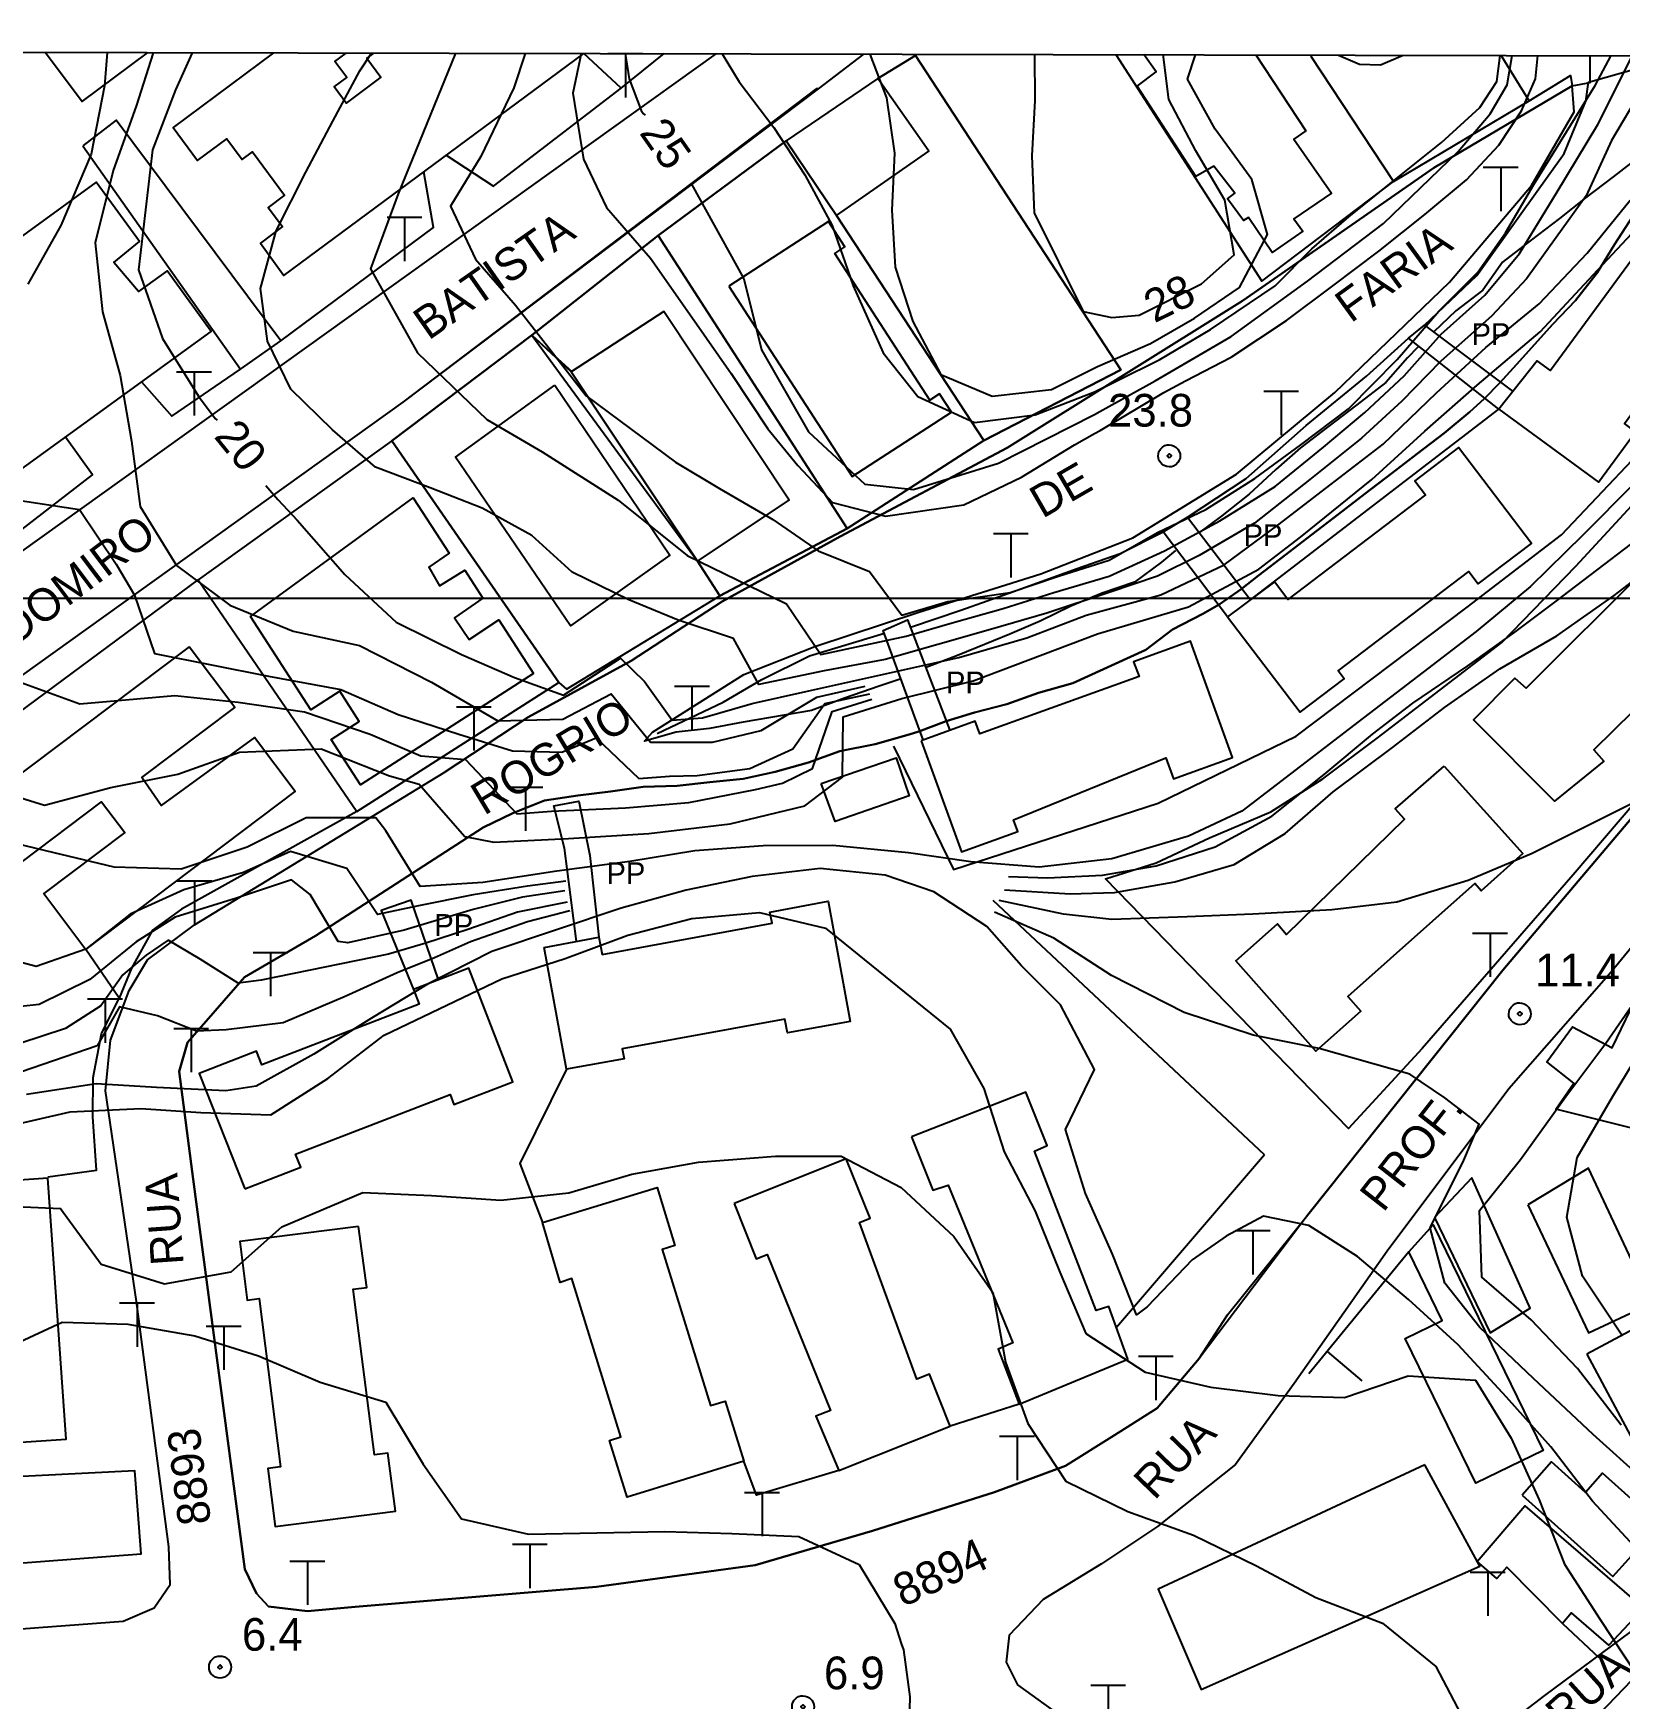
# Model space of a CAD drawing. Extents: x 555347 to 556479, y 8560498 to 8561653.
# Drawn here: x 556214.1 to 556359.8, y 8561498.9 to 8561651.9 of the extents above; entities that cross this region are included whole.
import ezdxf

# ---------------------------------------------------------------- set-up
doc = ezdxf.new("R2010")
doc.units = 0
doc.header["$MEASUREMENT"] = 0
for name, color, linetype in [('10', 24, 'CONTINUOUS'), ('12', 3, 'CONTINUOUS'), ('13', 3, 'CONTINUOUS'), ('14', 3, 'CONTINUOUS'), ('17', 6, 'CONTINUOUS'), ('38', 255, 'CONTINUOUS'), ('4', 255, 'CONTINUOUS'), ('42', 255, 'CONTINUOUS'), ('43', 212, 'CONTINUOUS'), ('44', 255, 'CONTINUOUS'), ('5', 1, 'CONTINUOUS'), ('50', 255, 'CONTINUOUS'), ('6', 2, 'CONTINUOUS'), ('7', 42, 'CONTINUOUS')]:
    doc.layers.add(name, color=color, linetype=linetype)

# ---------------------------------------------------------------- blocks, each defined once
blk = doc.blocks.new('COD007', base_point=(556370.32, 8561240.38))
at = {"layer": '4'}
for points in [[(556370.316, 8561241.3956), (556370.5168, 8561241.3792), (556370.7156, 8561241.318), (556370.9212, 8561241.2012), (556371.1236, 8561241.0072), (556371.2452, 8561240.7848), (556371.3152, 8561240.5864), (556371.3332, 8561240.3828), (556371.314, 8561240.188), (556371.2436, 8561239.9836), (556371.1232, 8561239.7764), (556370.9232, 8561239.5776), (556370.718, 8561239.4492), (556370.5176, 8561239.396), (556370.3128, 8561239.3792), (556370.108, 8561239.3984), (556369.9132, 8561239.4596), (556369.7048, 8561239.5812), (556369.5112, 8561239.7812), (556369.3808, 8561239.9844), (556369.3248, 8561240.184), (556369.3128, 8561240.386), (556369.3268, 8561240.5876), (556369.38, 8561240.79), (556369.5116, 8561240.9964), (556369.7064, 8561241.1968), (556369.9148, 8561241.3292), (556370.1204, 8561241.3896)], [(556370.32, 8561240.18), (556370.12, 8561240.38), (556370.32, 8561240.58), (556370.52, 8561240.38)]]:
    blk.add_lwpolyline(points, close=True, dxfattribs=at)
blk = doc.blocks.new('COD013', base_point=(555984.05, 8561208.14))
at = {"layer": '50'}
for p, q in [((555985.645993, 8561212.14), (555982.445993, 8561212.14)), ((555984.0524, 8561212.1364), (555984.0524, 8561208.1444))]:
    blk.add_line(p, q, dxfattribs=at)

msp = doc.modelspace()

# ---------------------------------------------------------------- linework, layer by layer
at = {"layer": '10'}
for points in [[(556295.17, 8561649.87), (556314.01, 8561620.98), (556301.42, 8561614.5), (556287.89, 8561635.16)], [(556313.55, 8561649.94), (556326.96, 8561629.13), (556339.05, 8561638.28)]]:
    msp.add_lwpolyline(points, dxfattribs=at)
for points in [[(556252.07, 8561640.69, 26.06), (556256.4, 8561637.86, 25.71), (556268.13, 8561646.85, 27.92), (556264.7, 8561650.04, 0)], [(556268.13, 8561646.85, 27.92), (556272.09, 8561650.03, 0)], [(556291.71, 8561647.76, 31.29), (556295.17, 8561649.87, 0)], [(556341.92, 8561625.08, 25.75), (556346.72, 8561629.65, 25.75), (556350.63, 8561635.12, 25.76), (556354.73, 8561640.86, 25.86), (556356.73, 8561645.68, 25.86), (556356.98, 8561647.4, 24.93), (556365.52, 8561649.84, 0)], [(556351.53, 8561645.69, 32.51), (556355.31, 8561648.02, 31.29), (556355.47, 8561647.07, 31.29), (556357.13, 8561647.39, 24.93), (556357.12, 8561649.86, 0)], [(556271.52, 8561633.32, 26.54), (556283.28, 8561642.02, 31.08)], [(556236.88, 8561623.64, 24.65), (556250.88, 8561634.07, 25.41), (556250.01, 8561639.16, 25.9)], [(556293.13, 8561586.41, 17.3), (556298.66, 8561575.07, 16.09), (556317.43, 8561581.16, 16.14), (556330.12, 8561587.34, 16.14), (556345.82, 8561599.19, 16.38), (556354.48, 8561605.83, 16.49), (556364.73, 8561616.66, 16.63), (556375.42, 8561631.89, 16.71), (556378.08, 8561635.2, 16.71)], [(556380.03, 8561602.97, 13.95), (556366.88, 8561587.84, 13.79), (556355.56, 8561574.6, 13.07), (556341.69, 8561558.64, 12.35), (556334.91, 8561551.29, 11.44), (556312.61, 8561574.23, 14.24), (556317.25, 8561575.7, 14.02), (556322.15, 8561578, 14.03), (556327.8, 8561580.37, 14.17), (556332.58, 8561583.4, 14.42), (556337.56, 8561587.15, 14.5), (556343.35, 8561591.59, 14.5), (556349.01, 8561595.93, 14.5), (556355.79, 8561602.96, 14.52), (556373.07, 8561621.66, 15.43), (556381.61, 8561633.91, 15.75)], [(556259.91, 8561624.16, 29.15), (556271.52, 8561633.32, 26.54), (556288.88, 8561606.4, 29.35), (556277.19, 8561600.23, 26.19)], [(556247.08, 8561614.45, 22.68), (556259.91, 8561624.16, 29.15), (556263.63, 8561620.8, 26.77)], [(556320.15, 8561607.44, 25.6), (556325.53, 8561611, 24.98), (556331.05, 8561615.87, 25.33), (556336.57, 8561620.41, 25.37), (556340.43, 8561623.88, 25.53)], [(556224.09, 8561619.88, 21.71), (556226.85, 8561616.73, 21.7), (556233.18, 8561621.03, 24.68)], [(556206.65, 8561608.28, 22.58), (556209.7, 8561603.72, 20.31), (556219.57, 8561611.34, 20.64), (556217.09, 8561614.79, 20.69)], [(556262.4, 8561592.25, 24.55), (556247.08, 8561614.45, 22.68), (556229.29, 8561601.7, 21.69)], [(556301.42, 8561614.5, 30.65), (556288.88, 8561606.4, 29.35)], [(556294.79, 8561597.37, 24.8), (556299.33, 8561598.89, 24.63), (556304.15, 8561600.62, 24.63), (556310.02, 8561602.72, 24.63), (556313.97, 8561604.1, 24.74), (556317.89, 8561606.09, 25.46)], [(556262.4, 8561592.25, 24.55), (556263.11, 8561591.65, 24.09), (556277.19, 8561600.23, 26.19), (556275.14, 8561603.4, 37.62)], [(556209.08, 8561580.95, 34.6), (556206.1, 8561584.53, 0), (556229.29, 8561601.7, 21.69)], [(556229.29, 8561601.7, 21.69), (556243.84, 8561580.42, 24.81), (556262.4, 8561592.25, 24.55)], [(556271.44, 8561587.58, 19.75), (556277.48, 8561590.44, 22.05), (556281.06, 8561592.55, 22.89), (556285.43, 8561594.7, 23.53), (556292.31, 8561596.8, 24.71)], [(556243.84, 8561580.42, 24.81), (556227.75, 8561571.43, 0), (556225.09, 8561569.5, 0), (556223.17, 8561566.03, 0), (556222.03, 8561563.25, 15.4)], [(556327.2, 8561548.86, 13.46), (556302.3, 8561572.22, 13.07)], [(556215.48, 8561546.83, 14.87), (556219.94, 8561547.47, 14.77), (556219.62, 8561552.35, 15.18), (556219.63, 8561555.97, 15.2), (556220.41, 8561559.99, 15.3), (556222.03, 8561563.25, 15.4), (556218.96, 8561567.74, 34.27)], [(556263.12, 8561556.74, 36.25), (556258.83, 8561548.08, 10.62), (556260.91, 8561542.64, 20.92)], [(556327.2, 8561548.86, 13.46), (556313.61, 8561532.99, 12.1)], [(556340.47, 8561539.95, 13.61), (556331.29, 8561528.75, 11.88)], [(556332.97, 8561530.79, 12.35), (556336.15, 8561528.11, 11.87)], [(556304.69, 8561525.97, 22.1), (556298.33, 8561523.95, 20.86)], [(556288.12, 8561519.88, 20.8), (556280.57, 8561517.61, 8.66), (556279.39, 8561520.72, 20.5)], [(556354.58, 8561505.81, 15.47), (556357.91, 8561502.68, 0)]]:
    msp.add_polyline3d(points, dxfattribs=at)
at = {"layer": '12'}
for points in [[(556211.04, 8561602.85), (556276.84, 8561650.02)], [(556290.38, 8561649.99), (556286.21, 8561646.8), (556286.03, 8561646.79), (556248.08, 8561618.01), (556211.48, 8561591.78)], [(556211.79, 8561505.22), (556222.4, 8561506.02), (556225.25, 8561507.26), (556226.72, 8561509.39), (556226.6, 8561512.85), (556223.62, 8561535.4), (556220.76, 8561554.74), (556221.23, 8561559.41), (556222.94, 8561563.96), (556224.64, 8561566.78), (556228.94, 8561570.01), (556251.88, 8561583.99)]]:
    msp.add_lwpolyline(points, dxfattribs=at)
for points in [[(556400.88, 8561628.84, 13.62), (556400.84, 8561624.76, 13.21), (556400.04, 8561621.1, 13.36), (556398.11, 8561616.58, 13.31), (556394.11, 8561609.9, 13.3), (556373.9, 8561584.03, 12.91), (556371.66, 8561581.22, 12.49), (556369.38, 8561578.23, 12.5), (556359.03, 8561565.61, 12.3), (556349.66, 8561554.94, 11.72), (556338.48, 8561540.03, 10.55), (556329.95, 8561527.85, 9.48), (556324.55, 8561520.42, 8.61), (556317.38, 8561514.73, 8.26), (556312.23, 8561511.29, 8.08), (556306.88, 8561508.01, 7.69), (556303.76, 8561504.73, 7.49), (556303.5, 8561502.26, 7.45), (556304.52, 8561500.19, 7.47), (556307.7, 8561497.87, 7.5), (556315.44, 8561493.8, 7.45), (556322.25, 8561489.36, 7.47)], [(556370.03, 8561590.56, 12.88), (556349.09, 8561565.84, 12.21), (556331.3, 8561543.52, 10.58), (556321.21, 8561530.15, 9.38), (556317.35, 8561525.6, 8.85), (556313.43, 8561523.11, 8.66), (556308.93, 8561520.29, 8.58), (556302.41, 8561517.89, 8.26), (556291.21, 8561514.31, 7.54), (556280.43, 8561511.18, 7.66), (556265.86, 8561509.19, 7.37), (556243.7, 8561507.34, 7.08), (556239.31, 8561506.95, 7.02), (556235.74, 8561507.38, 7.02), (556234.64, 8561508.57, 7.02), (556233.57, 8561510.79, 7.07), (556228.83, 8561546.62, 9.22), (556227.52, 8561556.51, 10.71), (556228.31, 8561559.2, 10.95), (556230.84, 8561562.09, 11.81), (556233.54, 8561565.18, 12.4), (556240.07, 8561568.98, 13.56), (556255.44, 8561578.93, 19.67)]]:
    msp.add_polyline3d(points, dxfattribs=at)
at = {"layer": '13'}
for points in [[(556271.02, 8561587.71, 19.27), (556279.39, 8561592.98, 22.48), (556285.91, 8561595.57, 23.21), (556295.47, 8561598.72, 24.18), (556306.66, 8561602.23, 24.31), (556315.13, 8561605.56, 24.52), (556324.65, 8561611.4, 24.6), (556333.68, 8561618.89, 24.94), (556344.2, 8561629.05, 24.83), (556351.72, 8561637.92, 24.98), (556355.66, 8561644.68, 25), (556355.47, 8561647.07, 31.29), (556342.75, 8561639.53, 24.7), (556325.18, 8561627.32, 25.13), (556303.59, 8561613.82, 28.24), (556288.24, 8561605.66, 23.54), (556277.41, 8561599.7, 21.76), (556269.05, 8561594.24, 23.21), (556259.58, 8561589.07, 18.2), (556251.88, 8561583.99, 16.63)], [(556478.23, 8561560.57, 38.92), (556464.9, 8561555.49, 38.57), (556440.08, 8561544.13, 35.71), (556430.48, 8561540.69, 32.56), (556421.18, 8561538.94, 31.23), (556403.86, 8561535.16, 25.35), (556395.67, 8561532.62, 22.18), (556382.21, 8561526.61, 18.58), (556376.55, 8561523.54, 15.94), (556373.48, 8561520.68, 14.62), (556371.41, 8561516.12, 12.55), (556368.18, 8561510.41, 11.24), (556363.13, 8561502.87, 9.8), (556350.65, 8561489.88, 8.74), (556341.73, 8561484.24, 8.74), (556338.34, 8561483.04, 7.88), (556336.7, 8561481.72, 7.85), (556336.48, 8561477.22, 7.85)], [(556322.25, 8561489.36, 7.47), (556329.72, 8561489.08, 7.64), (556338.04, 8561488.06, 8.13), (556344.3, 8561492.55, 8.42), (556352.96, 8561499.19, 9.08), (556360.87, 8561505.06, 10.13), (556363.93, 8561509.18, 10.71), (556367.61, 8561515.61, 12.27), (556370.25, 8561522.01, 13.93), (556372.83, 8561524.5, 15.47), (556378.81, 8561529.02, 17.32), (556384.79, 8561531.63, 7.85), (556384.87, 8561531.57, 19.48), (556392.41, 8561535.95, 22.09)]]:
    msp.add_polyline3d(points, dxfattribs=at)
at = {"layer": '14'}
msp.add_lwpolyline([(556373.63, 8561649.82), (556371.83, 8561648.39), (556369.23, 8561646.4), (556366.76, 8561644.51), (556364.2, 8561642.55), (556361.81, 8561640.71), (556359.22, 8561638.72), (556356.7, 8561636.8), (556354.3, 8561634.89), (556351.74, 8561632.93), (556349.07, 8561630.88), (556347.26, 8561628.29), (556344.78, 8561626.39), (556342.75, 8561624.46)], dxfattribs=at)
for points in [[(556255.44, 8561578.93, 19.67), (556258.17, 8561580.26, 17.48), (556261.08, 8561581.41, 18.12), (556264.15, 8561581.87, 18.16), (556267.15, 8561582.26, 18.18), (556270.14, 8561582.66, 18.21), (556273.28, 8561582.78, 18.21), (556276.26, 8561583.11, 18.21), (556279.32, 8561583.42, 17.94), (556282.27, 8561584.04, 17.73), (556285.33, 8561584.92, 17.63), (556288.22, 8561585.94, 17.63), (556291.46, 8561586.59, 17.63), (556294.59, 8561587.47, 17.63), (556295.46, 8561587.76, 17.63), (556297.98, 8561588.72, 17.63), (556300.57, 8561589.51, 17.44), (556303.54, 8561590.27, 17.25), (556306.47, 8561591.32, 17.22), (556309.6, 8561592.2, 17.2), (556316.32, 8561595.26, 17.03), (556318.75, 8561597.12, 17.62), (556321.56, 8561598.58, 17.62), (556323.04, 8561599.44, 17.62), (556325.07, 8561600.84, 17.62), (556326.66, 8561602.1, 17.62), (556329.13, 8561604, 17.63), (556331.52, 8561605.84, 17.63), (556334, 8561607.73, 17.78), (556336.43, 8561609.6, 17.82), (556338.87, 8561611.47, 17.82), (556341.26, 8561613.3, 17.82), (556343.7, 8561615.17, 17.82), (556346.07, 8561617.12, 17.82), (556347.39, 8561618.31, 17.83), (556348.83, 8561619.8, 17.83), (556350.34, 8561621.46, 17.93), (556353.7, 8561625.18, 17.96), (556355.78, 8561627.35, 17.96), (556357.76, 8561629.88, 17.96), (556359.36, 8561632.5, 40.68), (556361.03, 8561635.11, 40.82)], [(556341.29, 8561623.08, 24.04), (556340.34, 8561622.1, 24.02), (556338.35, 8561619.82, 23.98), (556335.68, 8561617.77, 23.82), (556333.01, 8561615.72, 23.49), (556330.53, 8561613.82, 23.49), (556328.26, 8561611.82, 23.22), (556325.81, 8561609.57, 22.97), (556323.29, 8561607.57, 22.6), (556321.16, 8561605.97, 22.55)], [(556319.04, 8561604.4, 22.55), (556317.74, 8561603.31, 22.55), (556315.27, 8561601.49, 22.5), (556312.31, 8561600.48, 22.1), (556309.42, 8561599.28, 21.15), (556306.62, 8561597.9, 21.13), (556303.81, 8561596.69, 20.14), (556300.81, 8561595.47, 19.76), (556298.86, 8561594.69, 19.56), (556296.04, 8561593.61, 19.22)], [(556293.74, 8561592.58, 19.22), (556291.81, 8561591.92, 18.73), (556288.65, 8561590.83, 18.69), (556285.6, 8561589.69, 18.69), (556279.32, 8561588.62, 18.69), (556276.23, 8561588.02, 18.75), (556273.17, 8561587.71, 19.28), (556270.27, 8561586.87, 19.28), (556271.02, 8561587.71, 19.27)]]:
    msp.add_polyline3d(points, dxfattribs=at)
at = {"layer": '17'}
for points in [[(556323.82, 8561598.28, 39.96), (556317.89, 8561606.09, 25.46), (556320.15, 8561607.44, 25.6), (556325.91, 8561599.86, 26.05), (556348.72, 8561617.38, 40.2), (556340.43, 8561623.88, 25.53), (556341.92, 8561625.08, 25.75), (556349.98, 8561619.01, 25.81)], [(556295.86, 8561586.98, 26.05), (556292.2, 8561597.03, 25), (556294.41, 8561598.03, 25.09), (556298.28, 8561587.95, 25.98)], [(556264.02, 8561568.47, 22.12), (556262.91, 8561577.05, 21.32), (556261.95, 8561580.94, 18.61), (556261.95, 8561580.94, 18.61), (556264.23, 8561581.36, 19.33), (556265.26, 8561576.38, 21.51), (556266.09, 8561568.85, 35.94)], [(556251.36, 8561564.95, 17.16), (556248.83, 8561572.27, 15.58), (556246.08, 8561571.31, 15.35), (556249.07, 8561564.06, 31.17)]]:
    msp.add_polyline3d(points, dxfattribs=at)
at = {"layer": '42'}
msp.add_lwpolyline([(556295.17, 8561649.87), (556291.71, 8561647.76), (556283.28, 8561642.02), (556287.89, 8561635.16), (556301.42, 8561614.5), (556314.01, 8561620.98)], close=True, dxfattribs=at)
msp.add_polyline3d([(556331.46, 8561649.8, 32.06), (556339.05, 8561638.28, 32.48), (556351.53, 8561645.69, 32.51), (556349.02, 8561649.78, 0)], dxfattribs=at)
for points in [[(556283.28, 8561642.02, 31.08), (556271.52, 8561633.32, 26.54), (556288.88, 8561606.4, 29.35), (556301.42, 8561614.5, 30.65), (556287.89, 8561635.16, 30.97)], [(556271.52, 8561633.32, 26.54), (556259.91, 8561624.16, 29.15), (556275.14, 8561603.4, 37.62), (556277.19, 8561600.23, 26.19), (556288.88, 8561606.4, 29.35)], [(556259.91, 8561624.16, 29.15), (556247.08, 8561614.45, 22.68), (556262.4, 8561592.25, 24.55), (556263.11, 8561591.65, 24.09), (556277.19, 8561600.23, 26.19), (556275.14, 8561603.4, 37.62), (556263.55, 8561620.81, 37.46)], [(556247.08, 8561614.45, 22.68), (556229.29, 8561601.7, 21.69), (556243.84, 8561580.42, 24.81), (556262.4, 8561592.25, 24.55)]]:
    msp.add_polyline3d(points, close=True, dxfattribs=at)
at = {"layer": '43'}
for points in [[(556211.04, 8561602.85), (556276.84, 8561650.02)], [(556290.38, 8561649.99), (556286.21, 8561646.8), (556248.08, 8561618.01), (556211.48, 8561591.78)], [(556211.79, 8561505.22), (556222.4, 8561506.02), (556225.25, 8561507.26), (556226.72, 8561509.39), (556226.6, 8561512.85), (556223.62, 8561535.4), (556220.76, 8561554.74), (556221.23, 8561559.41), (556222.94, 8561563.96), (556224.64, 8561566.78), (556228.94, 8561570.01), (556251.88, 8561583.99), (556259.58, 8561589.07), (556269.05, 8561594.24), (556277.41, 8561599.7), (556288.24, 8561605.66), (556303.59, 8561613.82), (556325.18, 8561627.32), (556342.75, 8561639.53), (556355.47, 8561647.07)], [(556361.03, 8561635.11), (556359.36, 8561632.5), (556357.76, 8561629.88), (556355.78, 8561627.35), (556353.7, 8561625.18), (556350.34, 8561621.46), (556348.83, 8561619.8), (556347.39, 8561618.31), (556346.07, 8561617.12), (556343.7, 8561615.17), (556341.26, 8561613.3), (556338.87, 8561611.47), (556336.43, 8561609.6), (556334, 8561607.73), (556331.52, 8561605.84), (556329.13, 8561604), (556326.66, 8561602.1), (556325.07, 8561600.84), (556323.04, 8561599.44), (556321.56, 8561598.58), (556318.75, 8561597.12), (556316.32, 8561595.26), (556309.6, 8561592.2), (556306.47, 8561591.32), (556303.54, 8561590.27), (556300.57, 8561589.51), (556297.98, 8561588.72), (556295.46, 8561587.76), (556294.59, 8561587.47), (556291.46, 8561586.59), (556288.22, 8561585.94), (556285.33, 8561584.92), (556282.27, 8561584.04), (556279.32, 8561583.42), (556276.26, 8561583.11), (556273.28, 8561582.78), (556270.14, 8561582.66), (556267.15, 8561582.26), (556264.15, 8561581.87), (556261.08, 8561581.41), (556258.17, 8561580.26), (556255.44, 8561578.93), (556240.07, 8561568.98), (556233.54, 8561565.18), (556230.84, 8561562.09), (556228.31, 8561559.2), (556227.52, 8561556.51), (556228.83, 8561546.62), (556233.57, 8561510.79), (556234.64, 8561508.57), (556235.74, 8561507.38), (556239.31, 8561506.95), (556243.7, 8561507.34), (556265.86, 8561509.19), (556280.43, 8561511.18), (556291.21, 8561514.31), (556302.41, 8561517.89), (556308.93, 8561520.29), (556313.43, 8561523.11), (556317.35, 8561525.6), (556321.21, 8561530.15), (556323.82, 8561534.18), (556331.3, 8561543.52), (556349.09, 8561565.84), (556370.03, 8561590.56)], [(556369.38, 8561578.23), (556359.03, 8561565.61), (556349.66, 8561554.94), (556338.48, 8561540.03), (556329.95, 8561527.85), (556324.55, 8561520.42), (556317.38, 8561514.73), (556312.23, 8561511.29), (556306.88, 8561508.01), (556303.76, 8561504.73), (556303.5, 8561502.26), (556304.52, 8561500.19), (556307.7, 8561497.87), (556315.44, 8561493.8), (556322.25, 8561489.36), (556329.72, 8561489.08), (556338.04, 8561488.06), (556344.3, 8561492.55), (556352.96, 8561499.19), (556360.87, 8561505.06)]]:
    msp.add_lwpolyline(points, dxfattribs=at)
msp.add_polyline3d([(556363.13, 8561502.87, 9.8), (556350.65, 8561489.88, 8.74), (556341.73, 8561484.24, 8.74), (556338.34, 8561483.04, 7.88), (556336.7, 8561481.72, 7.85), (556336.48, 8561477.22, 7.85), (556386.36, 8561433.14, 7.66)], dxfattribs=at)
at = {"layer": '44'}
msp.add_lwpolyline([(555346.52, 8560499.92), (555348.83, 8561651.9), (556478.43, 8561649.61), (556476.07, 8560497.63)], close=True, dxfattribs=at)
msp.add_lwpolyline([(555348.73, 8561600), (556478.32, 8561600)], dxfattribs=at)
at = {"layer": '5'}
for points in [[(556228.74, 8561650.12, 20), (556227.19, 8561646.7, 20), (556225.08, 8561641.19, 20), (556223.81, 8561630.18, 20), (556225.99, 8561623.87, 20), (556229.31, 8561618.55, 20), (556230.84, 8561616.52, 20), (556231.01, 8561616.37, 20)], [(556268.51, 8561650.04, 25), (556268.87, 8561647.71, 25), (556269.96, 8561644.8, 25), (556270.16, 8561644.52, 25), (556270.32, 8561644.37, 25)], [(556274.48, 8561638.12, 25), (556274.58, 8561638.04, 25), (556279.38, 8561629.34, 25), (556281.01, 8561622.81, 25), (556285.33, 8561615.28, 25), (556290.5, 8561610.49, 25), (556294.97, 8561610, 25), (556302.78, 8561612.4, 25), (556311.6, 8561616.88, 25), (556312.1, 8561617.16, 25), (556317.16, 8561619.96, 25), (556324.16, 8561624.04, 25), (556331.15, 8561629.12, 25), (556338.13, 8561634.42, 25), (556344.99, 8561641.04, 25), (556347.93, 8561644.5, 25), (556349.5, 8561647.16, 25), (556349.95, 8561649.87, 25)], [(556235.48, 8561610.36, 20), (556236.6, 8561609.06, 20), (556238.36, 8561607.18, 20), (556242.76, 8561602.19, 20), (556247.45, 8561597.81, 20), (556253.45, 8561594.83, 20), (556258.32, 8561592.71, 20), (556262.82, 8561591.1, 20), (556268.07, 8561594.49, 20), (556270.26, 8561592.34, 20), (556272.81, 8561588.81, 20), (556275.61, 8561589, 20), (556280.15, 8561590.32, 20), (556285.1, 8561591.43, 20), (556299.13, 8561594.56, 20), (556305.39, 8561596.37, 20), (556310.82, 8561598.43, 20), (556317.68, 8561600.31, 20), (556323.5, 8561603.06, 20), (556328.42, 8561606.72, 20), (556333.33, 8561610.48, 20), (556338.12, 8561614.16, 20), (556343.01, 8561618.86, 20), (556347.54, 8561623.03, 20), (556352.44, 8561627.05, 20), (556356.85, 8561631.7, 20), (556360.79, 8561636.56, 20)], [(556361.09, 8561610.49, 15), (556356.46, 8561605.79, 15), (556351.64, 8561601.08, 15), (556346.65, 8561596.94, 15), (556341.78, 8561593.2, 15), (556336.31, 8561589.01, 15), (556330.53, 8561584.57, 15), (556325.14, 8561580.43, 15), (556320.22, 8561578.14, 15), (556313.19, 8561576.05, 15), (556306.53, 8561575.28, 15), (556300.24, 8561575.77, 15), (556294.52, 8561576.62, 15), (556287.57, 8561577.27, 15), (556281.18, 8561577.25, 15), (556274.88, 8561576.78, 15), (556268.91, 8561575.81, 15), (556262.23, 8561574.93, 15), (556255.42, 8561573.89, 15), (556249.67, 8561573.53, 15), (556246.51, 8561578.64, 15), (556245.59, 8561579.84, 15), (556239.2, 8561579.82, 15), (556233.79, 8561577.12, 15), (556227.72, 8561575.12, 15), (556221.57, 8561575.29, 15), (556215.28, 8561576.79, 15), (556209.44, 8561578.21, 15)], [(556361.57, 8561512.5, 10), (556357.33, 8561517.04, 10), (556353.5, 8561522.03, 10), (556349.45, 8561526.59, 10), (556345.01, 8561531.4, 10), (556340.45, 8561535.59, 10), (556335.76, 8561539.54, 10), (556331.29, 8561542.37, 10), (556327.13, 8561543.24, 10), (556323.68, 8561541.39, 10), (556320.58, 8561539.22, 10), (556316.42, 8561534.89, 10), (556315.47, 8561534.16, 10), (556313.26, 8561539.75, 10), (556310.77, 8561545.32, 10), (556308.92, 8561551.19, 10), (556311.59, 8561556.72, 10), (556308.49, 8561562.65, 10), (556304.89, 8561566.24, 10), (556301.72, 8561569.84, 10), (556296.85, 8561573.02, 10), (556292.38, 8561574.55, 10), (556286.4, 8561575.16, 10), (556280.17, 8561574.44, 10), (556274.09, 8561573.19, 10), (556268.13, 8561571.54, 10), (556256.24, 8561567.54, 10), (556250.4, 8561564.58, 10), (556245.21, 8561561.42, 10), (556239.9, 8561558.11, 10), (556234.6, 8561555.18, 10), (556231.82, 8561554.76, 10), (556225.44, 8561555.06, 10), (556219.92, 8561555.39, 10), (556213.52, 8561554.4, 10)]]:
    msp.add_polyline3d(points, dxfattribs=at)
at = {"layer": '6'}
for points in [[(556220.91, 8561650.13, 18), (556220.68, 8561647.07, 18), (556219.44, 8561640.79, 18), (556216.68, 8561634.23, 18), (556213.64, 8561628.86, 18)], [(556225.14, 8561650.12, 19), (556223.6, 8561645.21, 19), (556221.48, 8561639.29, 19), (556219.81, 8561632.64, 19), (556220.48, 8561626.31, 19), (556222.11, 8561620.47, 19), (556223.15, 8561614.42, 19), (556223.94, 8561608.44, 19), (556227.28, 8561603.02, 19), (556232.18, 8561599.36, 19), (556237.99, 8561596.98, 19), (556244.09, 8561595.65, 19), (556250.7, 8561592.29, 19), (556256.81, 8561588.74, 19), (556262.76, 8561588.9, 19), (556267.21, 8561591.23, 19), (556270.81, 8561586.78, 19), (556276.52, 8561586.78, 19), (556280.97, 8561587.84, 19), (556286.11, 8561590.92, 19), (556290.55, 8561591.93, 19)], [(556361.79, 8561646.65, 21), (556359.09, 8561642.04, 21), (556356.76, 8561636.96, 21), (556354.01, 8561633.15, 21), (556351.26, 8561629.34, 21), (556348.08, 8561625.95, 21), (556343.38, 8561621.74, 21), (556339.81, 8561618.09, 21), (556336.12, 8561614.7, 21), (556331.36, 8561610.92, 21), (556326.28, 8561606.89, 21), (556321.2, 8561603.93, 21), (556317.39, 8561602.02, 21), (556312.94, 8561600.54, 21), (556307.22, 8561598.64, 21), (556302.06, 8561597.12, 21), (556292.37, 8561594.37, 21), (556286.77, 8561593.34, 21), (556280.76, 8561592.07, 21), (556278.43, 8561596.31, 21), (556273.35, 8561598, 21), (556268.82, 8561599.86, 21), (556263.63, 8561602.41, 21), (556259.91, 8561605.76, 21), (556255.37, 8561608.29, 21), (556250.59, 8561610.14, 21), (556245.57, 8561612.05, 21), (556241.61, 8561615.48, 21), (556237.8, 8561619.2, 21), (556235.66, 8561623.62, 21), (556235, 8561628.46, 21), (556236.45, 8561633.76, 21), (556239.16, 8561639.14, 21), (556241.65, 8561643.83, 21), (556244.12, 8561648.45, 21), (556245.2, 8561650.08, 21)], [(556252.92, 8561650.07, 22), (556247.65, 8561637.16, 22), (556245.1, 8561630.26, 22), (556249.42, 8561622.56, 22), (556255.78, 8561616.42, 22), (556260.86, 8561613.46, 22), (556267.84, 8561609.01, 22), (556274.2, 8561603.93, 22), (556283.3, 8561599.48, 22), (556286.48, 8561594.83, 22), (556294.31, 8561596.52, 22), (556298.75, 8561597.79, 22), (556303.2, 8561599.06, 22), (556307.86, 8561600.54, 22), (556312.94, 8561602.02, 22), (556318.02, 8561604.35, 22), (556323.1, 8561607.11, 22), (556328.18, 8561610.28, 22), (556332.63, 8561613.88, 22), (556336.44, 8561617.06, 22), (556340.04, 8561620.44, 22), (556343.43, 8561624.25, 22), (556347.45, 8561627.85, 22), (556350.62, 8561631.66, 22), (556354.01, 8561637.17, 22), (556357.82, 8561643.52, 22), (556361.02, 8561649.85, 22)], [(556259.31, 8561650.05, 23), (556258.28, 8561646.9, 23), (556255.24, 8561640.58, 23), (556252.45, 8561636.03, 23), (556254.75, 8561631.14, 23), (556258.43, 8561626.93, 23), (556261.71, 8561622.74, 23), (556264.9, 8561618.59, 23), (556273.13, 8561612.49, 23), (556277.16, 8561610.07, 23), (556282.05, 8561607.23, 23), (556286.23, 8561604.35, 23), (556290.92, 8561602.45, 23), (556293.89, 8561598.43, 23), (556298.12, 8561599.7, 23), (556303.84, 8561600.54, 23), (556308.28, 8561602.02, 23), (556312.94, 8561603.51, 23), (556317.39, 8561606.05, 23), (556321.83, 8561608.16, 23), (556326.33, 8561611, 23), (556330.54, 8561614.1, 23), (556334.92, 8561617.4, 23), (556339.4, 8561621.93, 23), (556343.21, 8561626.37, 23), (556346.81, 8561629.97, 23), (556349.35, 8561633.57, 23), (556351.94, 8561638.01, 23), (556354.96, 8561642.85, 23), (556357.57, 8561647.11, 23), (556359.04, 8561649.85, 23)], [(556264.45, 8561650.04, 24), (556263.69, 8561646.41, 24), (556264.67, 8561640.34, 24), (556266.79, 8561635.9, 24), (556270.81, 8561631.24, 24), (556274.83, 8561625.52, 24), (556278.22, 8561620.66, 24), (556281.61, 8561615.57, 24), (556284.36, 8561612.19, 24), (556287.53, 8561608.8, 24), (556292.4, 8561607.53, 24), (556299.6, 8561608.59, 24), (556304.89, 8561611.13, 24), (556309.76, 8561614.09, 24), (556311.6, 8561615.12, 24), (556312.11, 8561615.42, 24), (556317.98, 8561618.9, 24), (556319.96, 8561619.96, 24), (556324.16, 8561622.14, 24), (556329.24, 8561625.52, 24), (556333.48, 8561628.7, 24), (556337.71, 8561631.88, 24), (556341.94, 8561635.26, 24), (556345.76, 8561638.44, 24), (556348.72, 8561641.62, 24), (556350.8, 8561644.77, 24), (556352.1, 8561647.71, 24), (556352.3, 8561649.87, 24)], [(556277.4, 8561650.02, 26), (556278.95, 8561647.44, 26), (556282.16, 8561643.25, 26), (556285, 8561638.9, 26), (556287.5, 8561634.23, 26), (556289.44, 8561628.7, 26), (556292.19, 8561622.56, 26), (556295.37, 8561618.54, 26), (556300.58, 8561616.13, 26), (556306.16, 8561616.84, 26), (556311.6, 8561618.96, 26), (556313.64, 8561619.96, 26), (556317.6, 8561621.93, 26), (556322.26, 8561624.68, 26), (556328.18, 8561628.7, 26), (556331.57, 8561632.09, 26), (556334.96, 8561635.05, 26), (556339.19, 8561638.44, 26), (556343.48, 8561641.87, 26), (556347, 8561645.08, 26), (556348.54, 8561647.47, 26), (556348.84, 8561649.87, 26)], [(556290.96, 8561649.99, 27), (556292.49, 8561645.98, 27), (556293.22, 8561640.9, 27), (556293, 8561635.66, 27), (556293.28, 8561630.43, 27), (556294.91, 8561625.41, 27), (556297.5, 8561620.55, 27), (556302.19, 8561618.57, 27), (556307.65, 8561619.17, 27), (556311.88, 8561621.29, 27), (556316.75, 8561623.41, 27), (556320.77, 8561625.74, 27), (556324.91, 8561628.54, 27), (556327.49, 8561633.43, 27), (556326.04, 8561638.46, 27), (556322.67, 8561643.1, 27), (556320.15, 8561647.7, 27), (556320.86, 8561649.93, 27)], [(556303.33, 8561573.21, 13), (556309.37, 8561572.84, 13), (556313.44, 8561572.96, 13), (556318.99, 8561573.95, 13), (556324.42, 8561575.55, 13), (556329.1, 8561578.39, 13), (556333.52, 8561582.23, 13), (556338.97, 8561586.29, 13), (556343.75, 8561589.96, 13), (556348.81, 8561593.53, 13), (556354.05, 8561596.54, 13), (556359.31, 8561600.26, 13), (556364.49, 8561604.24, 13), (556369.55, 8561608.05, 13), (556375.41, 8561612.56, 13), (556380.14, 8561616.56, 13), (556383.72, 8561621.97, 13), (556386.65, 8561627.4, 13), (556389.49, 8561632.87, 13), (556389.19, 8561639.04, 13), (556388.3, 8561645.73, 13), (556388.04, 8561649.79, 13)], [(556303.7, 8561574.44, 14), (556307.27, 8561574.32, 14), (556312.33, 8561574.57, 14), (556317.26, 8561575.43, 14), (556322.69, 8561577.16, 14), (556327.87, 8561579.99, 14), (556332.68, 8561583.82, 14), (556337.12, 8561587.51, 14), (556340.82, 8561590.35, 14), (556345.88, 8561593.8, 14), (556350.19, 8561596.89, 14), (556354.01, 8561599.72, 14), (556364.68, 8561607.87, 14), (556368.94, 8561612.4, 14), (556373.27, 8561616.67, 14), (556378.04, 8561621.61, 14), (556381.31, 8561627.09, 14), (556383.75, 8561632.58, 14), (556385.46, 8561638.52, 14), (556386.18, 8561645.32, 14), (556386.19, 8561649.8, 14)], [(556306.1, 8561649.96, 28), (556306.12, 8561645.74, 28), (556305.85, 8561640.65, 28), (556306.06, 8561635.42, 28), (556310.56, 8561626.33, 28), (556313.18, 8561625.78, 28), (556315.69, 8561626.01, 28), (556321.43, 8561628.87, 28), (556324.44, 8561631.54, 28), (556323.56, 8561636.57, 28), (556320.9, 8561641.11, 28), (556318.43, 8561645.81, 28), (556317.91, 8561649.94, 28)], [(556334.01, 8561649.9, 27), (556335.95, 8561649.08, 27), (556337.87, 8561649.01, 27), (556339.94, 8561649.89, 27)], [(556209.41, 8561582.77, 16), (556215.16, 8561580.98, 16), (556221.26, 8561582.62, 16), (556227.41, 8561583.85, 16), (556233.09, 8561585.87, 16), (556240.57, 8561586.18, 16), (556246.85, 8561583.69, 16), (556249.57, 8561582.91, 16), (556251.81, 8561580.35, 16), (556253.78, 8561578.11, 16), (556256.44, 8561577.6, 16), (556263.29, 8561577.92, 16), (556270.67, 8561578.4, 16), (556278.13, 8561579.29, 16), (556285, 8561580.93, 16), (556288.44, 8561583.56, 16), (556288.53, 8561589.11, 16), (556293.89, 8561590.8, 16), (556300.47, 8561592.41, 16), (556311.88, 8561596.73, 16), (556320.23, 8561599.21, 16), (556326.7, 8561602.66, 16), (556330.51, 8561605.62, 16), (556337.08, 8561610.92, 16), (556341.94, 8561615.36, 16), (556346.75, 8561619.58, 16), (556352.53, 8561624.47, 16), (556357.82, 8561630.18, 16), (556361.42, 8561633.99, 16)], [(556212.15, 8561609.09, 18), (556218.39, 8561608.16, 18), (556221.74, 8561603.14, 18), (556223.42, 8561600.29, 18), (556225.26, 8561594.93, 18), (556235.73, 8561592.84, 18), (556242.39, 8561591.63, 18), (556247.64, 8561589.31, 18), (556253.21, 8561587.5, 18), (556258.14, 8561585.98, 18), (556262.69, 8561585.87, 18), (556265.82, 8561587.19, 18), (556269.75, 8561583.45, 18), (556272.58, 8561583.65, 18), (556275.12, 8561583.73, 18), (556279.95, 8561584.36, 18), (556283.89, 8561586.18, 18), (556286.82, 8561590.32, 18), (556290.95, 8561591.23, 18)], [(556213.03, 8561592.25, 17), (556218.4, 8561590.3, 17), (556227.14, 8561591.06, 17), (556232.94, 8561590.44, 17), (556239.06, 8561589.57, 17), (556245.07, 8561587.52, 17), (556249.74, 8561585.51, 17), (556253.84, 8561585.19, 17), (556258.54, 8561580.2, 17), (556261.73, 8561580.43, 17), (556268.53, 8561580.73, 17), (556274.35, 8561581.24, 17), (556280.46, 8561582.44, 17), (556282.95, 8561583.02, 17), (556285.7, 8561584.36, 17), (556287.52, 8561589.61, 17), (556291.16, 8561590.72, 17)], [(556360.8, 8561581.05, 12), (556351.78, 8561576.54, 12), (556345.93, 8561574.08, 12), (556339.36, 8561572.07, 12), (556333.42, 8561571.36, 12), (556326.14, 8561570.99, 12), (556320.1, 8561570.74, 12), (556313.19, 8561570.5, 12), (556308.75, 8561570.99, 12), (556302.83, 8561572.22, 12)], [(556263.06, 8561574.02, 14), (556259.53, 8561573.56, 14), (556254.52, 8561572.76, 14), (556249.5, 8561571.74, 14), (556245.75, 8561570.94, 14), (556242.94, 8561575.18, 14), (556237.77, 8561576.72, 14), (556233.44, 8561574.81, 14), (556227.97, 8561573.22, 14), (556223.03, 8561570.98, 14), (556218.97, 8561567.75, 14), (556214.41, 8561566.16, 14), (556209.81, 8561567.39, 14)], [(556262.95, 8561573.11, 13), (556259.08, 8561572.54, 13), (556254.52, 8561571.4, 13), (556248.19, 8561569.51, 13), (556243.01, 8561568.33, 13), (556242.13, 8561568.48, 13), (556239.58, 8561572.79, 13), (556237.86, 8561574.13, 13), (556232.8, 8561572.46, 13), (556227.17, 8561570.71, 13), (556223.59, 8561568.43, 13), (556219.33, 8561564.98, 13), (556214.69, 8561562.68, 13), (556209.6, 8561562.13, 13)], [(556211.79, 8561551.5, 9), (556217.53, 8561552.83, 9), (556224.02, 8561553.12, 9), (556229.51, 8561552.75, 9), (556235.95, 8561552.53, 9), (556241.19, 8561555.88, 9), (556246.37, 8561559.86, 9), (556257.17, 8561565.04, 9), (556262.97, 8561566.9, 9), (556268.74, 8561569.05, 9), (556274.61, 8561570.57, 9), (556280.84, 8561571.12, 9), (556286.89, 8561569.68, 9), (556298.33, 8561560.4, 9), (556301.42, 8561554.97, 9), (556303.3, 8561549.13, 9), (556306.14, 8561543.7, 9), (556308.41, 8561538.1, 9), (556310.79, 8561532.45, 9), (556316.24, 8561528.9, 9), (556322.29, 8561527.53, 9), (556328.47, 8561526.76, 9), (556334.57, 8561526.56, 9), (556340.4, 8561528.56, 9), (556346.59, 8561528.18, 9), (556349.86, 8561522.84, 9), (556352.45, 8561517.16, 9), (556354.76, 8561511.26, 9), (556358.03, 8561506.17, 9), (556361.38, 8561501.14, 9)], [(556263.18, 8561572.08, 12), (556258.62, 8561571.17, 12), (556254.06, 8561569.57, 12), (556250.19, 8561568.32, 12), (556246.77, 8561567.29, 12), (556235.07, 8561564.92, 12), (556232.96, 8561564.64, 12), (556229.47, 8561566.84, 12), (556226.53, 8561568.58, 12), (556224.51, 8561567.2, 12), (556222.37, 8561565.41, 12), (556220.34, 8561562.55, 12), (556217.11, 8561560.48, 12), (556212.9, 8561559.09, 12)], [(556263.4, 8561571.28, 11), (556259.53, 8561570.26, 11), (556254.29, 8561568.43, 11), (556250.99, 8561566.95, 11), (556247.57, 8561565.59, 11), (556242.78, 8561563.42, 11), (556237.1, 8561560.99, 11), (556231.86, 8561560.35, 11), (556229.13, 8561560.23, 11), (556225.56, 8561561.64, 11), (556222.05, 8561562.45, 11), (556220, 8561558.87, 11), (556213.06, 8561556.5, 11)], [(556362.03, 8561519.01, 11), (556357.38, 8561523.17, 11), (556351.92, 8561528.32, 11), (556346.99, 8561533, 11), (556343.78, 8561537.07, 11), (556342.42, 8561542.17, 11), (556345.53, 8561548.37, 11), (556346.93, 8561551.67, 11), (556343.78, 8561554.1, 11), (556340.57, 8561556.27, 11), (556332.24, 8561558.63, 11), (556326.17, 8561559.86, 11), (556319.83, 8561561.93, 11), (556313.17, 8561565.34, 11), (556307.87, 8561568.76, 11), (556302.41, 8561571.15, 11)], [(556359.97, 8561524.02, 12), (556355.96, 8561529.24, 12), (556351.7, 8561533.71, 12), (556347.16, 8561537.64, 12), (556346.96, 8561543.76, 12), (556350.73, 8561548.43, 12), (556354.88, 8561554.22, 12), (556358.56, 8561559.12, 12), (556361.28, 8561563.08, 12)], [(556360.08, 8561532.21, 13), (556356.42, 8561537.71, 13), (556354.99, 8561543.14, 13), (556355.92, 8561548.61, 13), (556359.17, 8561554.2, 13), (556362.42, 8561559.55, 13)], [(556210.46, 8561544.21, 8), (556216.63, 8561543.94, 8), (556220.36, 8561538.82, 8), (556226.19, 8561537.02, 8), (556232.32, 8561538.11, 8), (556236.95, 8561542.24, 8), (556244.4, 8561545.42, 8), (556250.71, 8561545.13, 8), (556257.07, 8561544.69, 8), (556263.33, 8561545.38, 8), (556269.11, 8561547.09, 8), (556275.24, 8561548.19, 8), (556282.31, 8561548.73, 8), (556288.33, 8561548.73, 8), (556293.83, 8561545.86, 8), (556298.69, 8561541.35, 8), (556302.25, 8561536.22, 8), (556303.41, 8561529.83, 8), (556305.47, 8561524.18, 8), (556308.96, 8561518.88, 8), (556314.66, 8561516.09, 8), (556320.68, 8561513.94, 8), (556326.48, 8561511.1, 8), (556331.94, 8561508.19, 8), (556338.05, 8561505.85, 8), (556342.94, 8561501.87, 8), (556345.92, 8561496.18, 8)], [(556211.18, 8561530.88, 7), (556216.79, 8561533.48, 7), (556222.83, 8561533.3, 7), (556228.96, 8561532.24, 7), (556234.82, 8561530.4, 7), (556240.49, 8561527.97, 7), (556246.52, 8561526.14, 7), (556249.93, 8561520.46, 7), (556253.47, 8561515.44, 7), (556259.63, 8561514.02, 7), (556265.88, 8561514.13, 7), (556272.13, 8561514.25, 7), (556278.28, 8561514.08, 7), (556284.45, 8561513.81, 7), (556289.99, 8561511.22, 7), (556293.26, 8561505.81, 7), (556293.84, 8561503.96, 7), (556294.05, 8561503.38, 7), (556294.65, 8561499.06, 7), (556294.54, 8561495.67, 7)]]:
    msp.add_polyline3d(points, dxfattribs=at)
at = {"layer": '7'}
for points in [[(556215.25, 8561650.14), (556218.62, 8561645.64), (556224.63, 8561650.12)], [(556236.19, 8561650.1), (556226.97, 8561643.26), (556229.22, 8561640.21), (556231.9, 8561642.2), (556233.31, 8561640.3), (556234.27, 8561641.01), (556237.22, 8561637.03), (556235.71, 8561635.91), (556237.02, 8561634.14), (556234.99, 8561632.63), (556237.16, 8561629.64), (556264.7, 8561650.04)], [(556245.37, 8561650.08), (556244.76, 8561649.63), (556246.07, 8561647.86), (556242.87, 8561645.49), (556241.77, 8561646.98), (556242.92, 8561647.83), (556241.82, 8561649.3), (556242.88, 8561650.09)], [(556326.42, 8561649.92), (556331.01, 8561642.94), (556329.9, 8561642.19), (556333.37, 8561637.2), (556329.91, 8561634.85), (556330.72, 8561633.73), (556327.92, 8561631.77), (556325.75, 8561634.97), (556325.29, 8561634.69), (556323.81, 8561636.69), (556324.48, 8561637.21), (556322.55, 8561639.7), (556320.91, 8561638.75), (556315.51, 8561647.03), (556317.27, 8561648.37), (556316.14, 8561649.94)], [(556331.46, 8561649.8), (556331.46, 8561649.8), (556339.05, 8561638.28), (556351.53, 8561645.69), (556349.02, 8561649.78), (556349.02, 8561649.78)]]:
    msp.add_lwpolyline(points, dxfattribs=at)
for points in [[(556283.28, 8561642.02, 31.08), (556287.89, 8561635.16, 30.97), (556296.37, 8561641.07, 30.79), (556291.71, 8561647.76, 31.29)], [(556218.69, 8561641.57, 27.43), (556233.18, 8561621.03, 24.68), (556236.88, 8561623.64, 24.65), (556221.76, 8561643.93, 23.82)], [(556211.11, 8561610.44, 36.23), (556230.47, 8561624.52, 36.78), (556226.42, 8561630.09, 36.76), (556223.79, 8561628.18, 36.75), (556221.52, 8561630.85, 36.75), (556223.9, 8561632.76, 36.8), (556219.91, 8561638.23, 36.88), (556200.96, 8561624.45, 36.45), (556204.72, 8561619.29, 36.46), (556207.06, 8561621, 36.47), (556209.27, 8561617.96, 36.47), (556206.99, 8561616.3, 36.46)], [(556348.72, 8561617.38, 40.2), (556357.88, 8561610.65, 40.25), (556361.29, 8561615.3, 40.25), (556360.26, 8561616.06, 40.25), (556369.16, 8561628.18, 40.34), (556370.09, 8561627.49, 40.34), (556373.38, 8561631.97, 40.34), (556364.51, 8561638.49, 40.34), (556361.49, 8561634.38, 40.34), (556362.7, 8561633.49, 40.34), (556353.47, 8561620.92, 40.51), (556352.25, 8561621.82, 40.51)], [(556278.01, 8561628.66, 39.62), (556289.33, 8561611.18, 39.36), (556298.45, 8561617.09, 39.83), (556297.35, 8561618.78, 39.83), (556296.46, 8561618.2, 39.83), (556287.74, 8561631.66, 39.81), (556288.68, 8561632.27, 39.79), (556287.17, 8561634.6, 39.81)], [(556263.55, 8561620.81, 37.46), (556275.14, 8561603.4, 37.62), (556283.57, 8561609.02, 37.63), (556272.04, 8561626.35, 37.77)], [(556262.03, 8561619.58, 41.55), (556272.59, 8561603.97, 41.55), (556263.48, 8561597.45, 41.46), (556252.91, 8561612.97, 41.27)], [(556323.82, 8561598.28, 39.96), (556330.48, 8561589.52, 39.96), (556334.53, 8561592.59, 39.97), (556333.97, 8561593.33, 39.97), (556345.97, 8561602.46, 39.97), (556346.84, 8561601.31, 39.98), (556351.73, 8561605.03, 39.98), (556345.03, 8561613.85, 40.16), (556341.02, 8561610.8, 40.16), (556342.01, 8561609.51, 40.16), (556329.36, 8561599.89, 40.16), (556328.12, 8561601.52, 40.19)], [(556260.07, 8561593.08, 36.42), (556244.2, 8561582.85, 36.12), (556241.5, 8561587.03, 36.27), (556244.07, 8561588.69, 36.27), (556242.29, 8561591.46, 36.27), (556239.62, 8561589.74, 36.27), (556234.09, 8561598.32, 36.22), (556249.04, 8561609.23, 36.22), (556252.33, 8561604.14, 36.49), (556250.46, 8561602.85, 36.69), (556251.45, 8561601.15, 36.85), (556253.78, 8561602.58, 36.5), (556255.43, 8561600, 36.43), (556252.82, 8561598.2, 36.43), (556254.17, 8561596.2, 36.43), (556256.89, 8561598.01, 36.43)], [(556365.37, 8561607.47, 25.47), (556373.15, 8561599.72, 25.46), (556369.19, 8561595.78, 25.41), (556368.26, 8561596.69, 25.41), (556357.47, 8561586.07, 25.41), (556358.39, 8561585.02, 25.41), (556353.85, 8561581.37, 25.41), (556346.41, 8561588.83, 25.02), (556350.19, 8561592.66, 24.97), (556351.24, 8561591.74, 24.97), (556362.29, 8561602.75, 25.17), (556361.48, 8561603.58, 25.17)], [(556228.44, 8561595.54, 34.17), (556209.08, 8561580.95, 34.6), (556213.02, 8561575.73, 34.49), (556220.41, 8561581.3, 37.26), (556222.54, 8561578.47, 34.7), (556215.1, 8561572.86, 34.2), (556218.96, 8561567.74, 34.27), (556238.2, 8561582.24, 34.27), (556234.45, 8561587.22, 34.27), (556225.89, 8561580.95, 34.27), (556224.1, 8561583.54, 34.5), (556232.65, 8561589.97, 34.41)], [(556295.68, 8561586.91, 39.58), (556299.38, 8561576.69, 39.91), (556304.55, 8561578.56, 39.91), (556304.17, 8561579.63, 39.93), (556318.16, 8561585.33, 39.93), (556318.86, 8561583.42, 39.93), (556324.27, 8561585.38, 39.93), (556320.41, 8561596.06, 40.07), (556315.19, 8561594.17, 40.07), (556315.69, 8561592.81, 40.07), (556301.08, 8561587.53, 40.07), (556300.64, 8561588.71, 40.07)], [(556286.51, 8561582.98, 22.39), (556293.39, 8561585.34, 22), (556294.59, 8561581.84, 19.95), (556287.78, 8561579.5, 19.72)], [(556343.71, 8561584.58, 24.9), (556350.95, 8561576.54, 25.37), (556347.11, 8561573.13, 25.21), (556346.54, 8561573.78, 25.21), (556334.85, 8561563.41, 25.03), (556336.06, 8561562.05, 25.03), (556331.94, 8561558.39, 25.03), (556324.57, 8561566.68, 25.13), (556328.39, 8561570.08, 25.13), (556329.24, 8561569.12, 25.13), (556340.08, 8561579.69, 25.13), (556339.22, 8561580.65, 25.13)], [(556261.06, 8561567.92, 35.88), (556266.09, 8561568.85, 35.94), (556266.38, 8561567.28, 36.01), (556281.98, 8561570.14, 36.17), (556281.79, 8561571.17, 36.22), (556287.15, 8561572.16, 36.25), (556289.17, 8561561.12, 36.35), (556283.39, 8561560.06, 36.33), (556283.15, 8561561.34, 36.35), (556268.23, 8561558.6, 36.26), (556268.39, 8561557.7, 36.26), (556263.12, 8561556.74, 36.25)], [(556233.56, 8561545.74, 31.22), (556238.7, 8561547.72, 31.22), (556238.23, 8561548.94, 31.27), (556252.42, 8561554.4, 31.14), (556252.77, 8561553.49, 31.32), (556258.17, 8561555.57, 31.31), (556254.15, 8561566.02, 31.08), (556249.07, 8561564.06, 31.17), (556249.59, 8561562.7, 31.17), (556235.12, 8561557.13, 31.13), (556234.64, 8561558.38, 31.16), (556229.37, 8561556.35, 31.17)], [(556369.2, 8561562.44, 17.6), (556365.71, 8561555.84, 17.99), (556364.4, 8561555.97, 17.99), (556362.9, 8561550.83, 17.5), (556353.97, 8561553.05, 16.26), (556355.61, 8561555.45, 18.18), (556353.15, 8561557.42, 17.58), (556355.51, 8561560.62, 17.67), (556359.13, 8561558.71, 16.54), (556362.08, 8561564.78, 16.59)], [(556294.8, 8561550.52, 21.85), (556296.74, 8561545.62, 22.02), (556298.16, 8561546.08, 22.01), (556304.1, 8561531.59, 22.11), (556302.74, 8561531, 22.11), (556304.69, 8561525.97, 22.1), (556314.67, 8561530.08, 22.04), (556312.91, 8561534.93, 22.04), (556311.75, 8561534.55, 22.04), (556306.08, 8561549.21, 22.12), (556307.26, 8561549.73, 22.12), (556305.29, 8561554.62, 22.12)], [(556278.51, 8561544.41, 21.14), (556280.54, 8561539.3, 21.16), (556281.54, 8561539.7, 21.16), (556287.34, 8561525.37, 21.24), (556286.02, 8561524.86, 21.2), (556288.12, 8561519.88, 20.8), (556298.33, 8561523.95, 20.86), (556296.45, 8561528.73, 20.86), (556295.28, 8561528.26, 20.86), (556290.03, 8561542.66, 21.37), (556290.99, 8561543.05, 21.37), (556288.78, 8561548.49, 21.35)], [(556199.33, 8561545.41, 30.74), (556201.01, 8561521.42, 30.54), (556207.75, 8561521.89, 30.62), (556207.08, 8561531.37, 33.64), (556210.04, 8561531.57, 30.97), (556210.69, 8561522.31, 30.7), (556217.15, 8561522.76, 30.25), (556215.48, 8561546.71, 30.3), (556209.38, 8561546.29, 30.3), (556210.14, 8561535.47, 33.76), (556206.52, 8561535.21, 30.76), (556205.77, 8561545.92, 30.54)], [(556342.83, 8561543.11, 14.55), (556347.93, 8561532.51, 14.62), (556351.62, 8561534.78, 14.62), (556346.25, 8561546.75, 14.8)], [(556351.38, 8561544.28, 21.95), (556356.97, 8561532.52, 22.31), (556362.78, 8561535.24, 21.99), (556356.98, 8561547.63, 21.9)], [(556260.91, 8561542.64, 20.92), (556271.42, 8561545.88, 20.94), (556273.07, 8561540.54, 20.94), (556271.9, 8561540.18, 20.94), (556276.33, 8561525.83, 21), (556277.68, 8561526.25, 21), (556279.39, 8561520.72, 20.5), (556268.67, 8561517.42, 20.5), (556267.06, 8561522.63, 20.53), (556268.1, 8561522.95, 20.53), (556263.61, 8561537.49, 20.71), (556262.51, 8561537.15, 20.71)], [(556244.01, 8561542.29, 21.06), (556233.1, 8561540.89, 21.05), (556233.79, 8561535.52, 21.05), (556234.87, 8561535.66, 21.05), (556236.85, 8561520.21, 21.05), (556235.68, 8561520.06, 21.05), (556236.36, 8561514.71, 21.05), (556247.39, 8561516.13, 21.06), (556246.71, 8561521.46, 21.06), (556245.47, 8561521.31, 21.06), (556243.52, 8561536.52, 21.29), (556244.78, 8561536.68, 21.29)], [(556340.47, 8561539.95, 13.61), (556342.71, 8561542.45, 13.89), (556352.79, 8561521.69, 13.95), (556346.62, 8561518.69, 13.93), (556340.13, 8561532, 13.97), (556343.53, 8561533.65, 13.97)], [(556356.8, 8561530.55, 21.73), (556362.22, 8561520.41, 21.82), (556368.29, 8561523.48, 21.37), (556363.34, 8561534.04, 21.66)], [(556341.95, 8561520.39, 14.12), (556317.45, 8561508.95, 13.84), (556321.4, 8561499.76, 13.99), (556347, 8561511.08, 13.99)], [(556350.87, 8561517.6, 18.64), (556359.21, 8561510.12, 18.64), (556363.51, 8561514.91, 19.14), (556358.26, 8561519.61, 19.14), (556356.69, 8561517.85, 19.27), (556353.56, 8561520.66, 19.27)], [(556196.68, 8561510.12, 10.71), (556224.04, 8561512.22, 11.38), (556223.46, 8561519.84, 11.36), (556196.06, 8561518.45, 10.92)], [(556346.73, 8561511.52, 15.86), (556351.13, 8561516.62, 15.85), (556362.02, 8561507.21, 15.27), (556358.84, 8561503.83, 13.27), (556355.42, 8561506.78, 15.49), (556354.58, 8561505.81, 15.47), (556349.46, 8561510.99, 15.91), (556348.56, 8561509.94, 15.91)]]:
    msp.add_polyline3d(points, close=True, dxfattribs=at)

# ---------------------------------------------------------------- block references
at = {"layer": '4'}
for p in [(556318.46, 8561613.07, 23.8), (556350.66, 8561561.81, 11.4), (556231.29, 8561501.8, 6.4), (556284.83, 8561498.15, 6.9)]:
    msp.add_blockref('COD007', p, dxfattribs=at)
at = {"layer": '50'}
for p in [(556268.52, 8561646.01, 25.53), (556348.9, 8561635.57, 31.89), (556248.24, 8561630.97, 23.39), (556228.9, 8561616.78, 20.93), (556328.75, 8561614.99, 24.78), (556303.92, 8561601.91, 24.59), (556274.63, 8561587.88, 18.74), (556274.63, 8561587.88, 18.74), (556254.6, 8561586), (556259.33, 8561578.62), (556228.94, 8561570.01, 12.84), (556347.93, 8561565.21, 12.58), (556235.92, 8561563.43), (556220.73, 8561559.16, 19.46), (556228.64, 8561556.45), (556326.14, 8561537.87), (556223.67, 8561531.23), (556231.62, 8561529.11, 7.92), (556317.23, 8561526.33, 9.05), (556304.49, 8561518.98, 8.22), (556281.07, 8561513.82, 7.68), (556259.74, 8561509.06, 7.42), (556239.31, 8561507.52, 7.21), (556347.71, 8561506.5), (556312.85, 8561496.12, 7.45)]:
    msp.add_blockref('COD013', p, dxfattribs=at)

# ---------------------------------------------------------------- texts
at = {"layer": '17'}
for p in [(556346.23, 8561623.26, 26.15), (556325.29, 8561604.79, 26.15), (556297.96, 8561591.26, 26.15), (556266.78, 8561573.74, 26.15), (556250.97, 8561568.98, 26.15)]:
    msp.add_text('PP', height=2, dxfattribs=at).set_placement(p)
at = {"layer": '38'}
for s, rotation, p in [('BATISTA', 35, (556250.44, 8561623.64)), ('FARIA', 36, (556335.14, 8561625.23)), ('DE', 30, (556306.82, 8561607.28)), ('THEODOMIRO', 37, (556203.56, 8561588.84)), ('ROGRIO', 31, (556255.54, 8561580)), ('PROF.', 52, (556338.12, 8561543.49)), ('RUA', 94, (556227.95, 8561538.81)), ('8893', 97, (556230.47, 8561515.04)), ('RUA', 46, (556317.1, 8561517.06)), ('8894', 25, (556294.02, 8561507.28)), ('RUA', 42, (556354.74, 8561495.87))]:
    msp.add_text(s, height=3, rotation=rotation, dxfattribs=at).set_placement(p)
at = {"layer": '4'}
for s, p in [('23.8', (556312.84, 8561615.77, 23.8)), ('11.4', (556352.06, 8561564.34, 11.4)), ('6.4', (556233.3, 8561503.31, 6.4)), ('6.9', (556286.75, 8561499.77, 6.9))]:
    msp.add_text(s, height=3, dxfattribs=at).set_placement(p)
at = {"layer": '5'}
for s, rotation, p in [('25', 305, (556269.73, 8561642.75)), ('20', 309, (556230.65, 8561614.84))]:
    msp.add_text(s, height=3, rotation=rotation, dxfattribs=at).set_placement(p)
at = {"layer": '6'}
msp.add_text('28', height=3, rotation=26, dxfattribs=at).set_placement((556317.1, 8561625.25))

doc.saveas('drawing.dxf')
